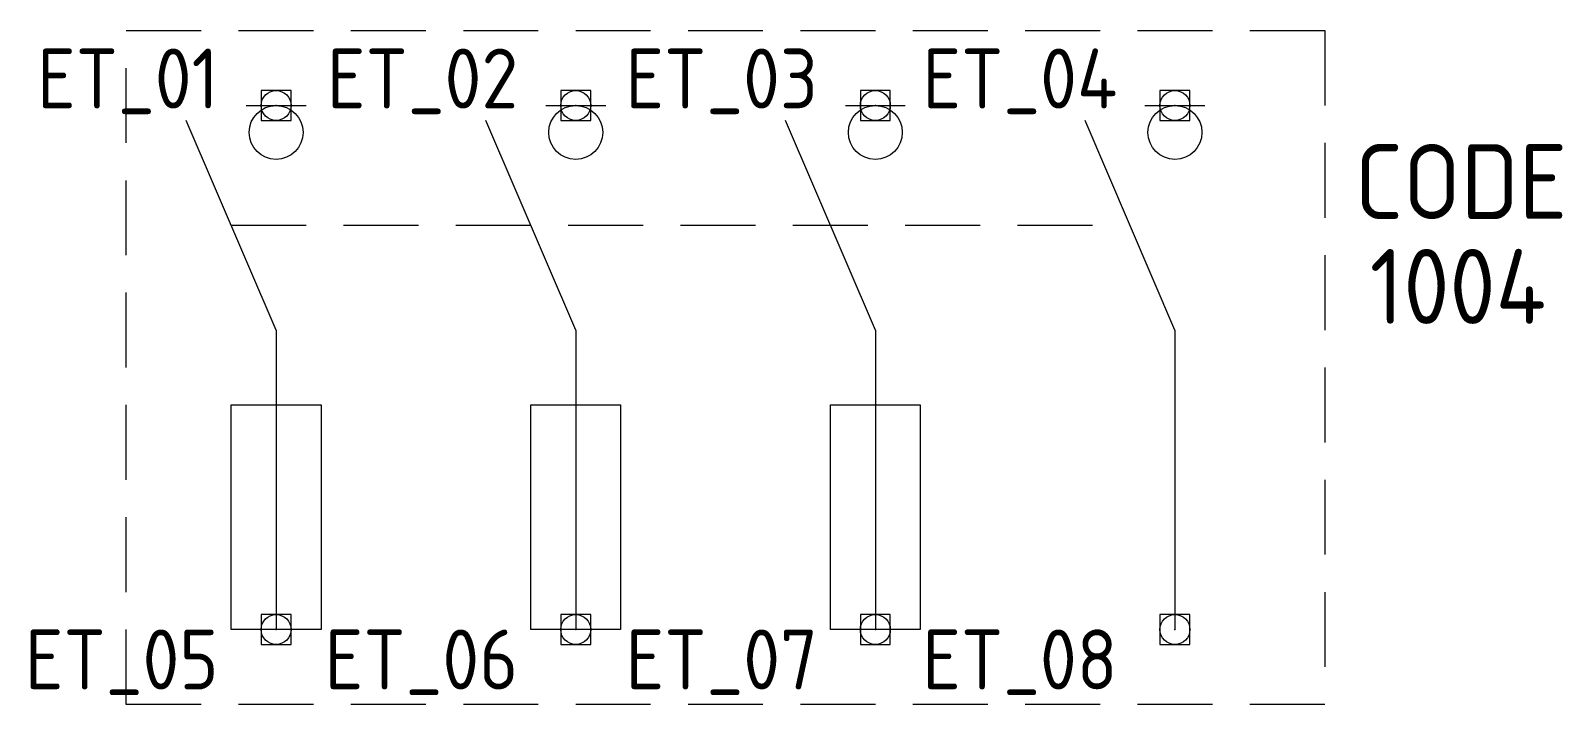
# Model space of a CAD drawing. Extents: x -8.2 to 42.9, y -11.2 to 11.2.
import ezdxf
from ezdxf.enums import TextEntityAlignment as Align

# ---------------------------------------------------------------- set-up
doc = ezdxf.new("R2010")
doc.units = 0
doc.header["$LTSCALE"] = 10
doc.header["$MEASUREMENT"] = 0
doc.header["$PDMODE"] = 96
doc.header["$PDSIZE"] = 1
doc.linetypes.add('DASHED2', pattern=[0.375, 0.25, -0.125])
doc.layers.get('0').update_dxf_attribs({"linetype": 'CONTINUOUS'})
for name, color, linetype in [('250', 6, 'CONTINUOUS'), ('C', 7, 'CONTINUOUS'), ('TKST2', 1, 'CONTINUOUS'), ('TKST3', 3, 'CONTINUOUS')]:
    doc.layers.add(name, color=color, linetype=linetype)
doc.styles.get("Standard").update_dxf_attribs({"font": 'ISO8'})

msp = doc.modelspace()

# ---------------------------------------------------------------- linework, layer by layer
at = {"color": 3, "linetype": 'DASHED2'}
msp.add_lwpolyline([(-5, 11.25), (35, 11.25), (35, -11.25), (-5, -11.25), (-5, 11.25)], dxfattribs=at)
for points in [[(-1, 8.75), (1, 8.75)], [(9, 8.75), (11, 8.75)], [(19, 8.75), (21, 8.75)], [(29, 8.75), (31, 8.75)], [(0, 1.25), (-3, 8.25)], [(10, 1.25), (7, 8.25)], [(20, 1.25), (17, 8.25)], [(30, 1.25), (27, 8.25)], [(0, 1.25), (0, -8.75)], [(10, 1.25), (10, -8.75)], [(20, 1.25), (20, -8.75)], [(30, 1.25), (30, -8.75)], [(-1.5, -1.25), (1.5, -1.25), (1.5, -8.75), (-1.5, -8.75), (-1.5, -1.25)], [(8.5, -1.25), (11.5, -1.25), (11.5, -8.75), (8.5, -8.75), (8.5, -1.25)], [(18.5, -1.25), (21.5, -1.25), (21.5, -8.75), (18.5, -8.75), (18.5, -1.25)]]:
    msp.add_lwpolyline(points)
at = {"linetype": 'DASHED2'}
msp.add_lwpolyline([(-1.5, 4.75), (28.5, 4.75)], dxfattribs=at)
for centre in [(0, 7.85), (10, 7.85), (20, 7.85), (30, 7.85)]:
    msp.add_circle(centre, 0.9)
at = {"layer": 'C', "color": 1}
msp.add_point((0, 8.75), dxfattribs=at)
at = {"layer": 'C', "color": 3}
msp.add_point((10, 8.75), dxfattribs=at)
at = {"layer": 'C', "color": 5}
msp.add_point((20, 8.75), dxfattribs=at)
at = {"layer": 'C', "color": 7}
msp.add_point((30, 8.75), dxfattribs=at)
at = {"layer": 'C', "color": 2}
msp.add_point((0, -8.75), dxfattribs=at)
at = {"layer": 'C', "color": 4}
msp.add_point((10, -8.75), dxfattribs=at)
at = {"layer": 'C', "color": 6}
msp.add_point((20, -8.75), dxfattribs=at)
at = {"layer": 'C', "color": 8}
msp.add_point((30, -8.75), dxfattribs=at)

# ---------------------------------------------------------------- texts
at = {"layer": '250'}
msp.add_attdef('1004', (36.5, 1.457), 'mat', height=2.5, dxfattribs=at)
at = {"layer": 'TKST2'}
for tag, p in [('ET_01', (-1.92, 8.65)), ('ET_02', (8.08, 8.65)), ('ET_03', (18.08, 8.65)), ('ET_04', (28.08, 8.65))]:
    msp.add_attdef(tag, text='', height=2, dxfattribs=at).set_placement(p, align=Align.RIGHT)
for tag, p in [('ET_05', (-1.92, -8.75)), ('ET_06', (8.08, -8.75)), ('ET_07', (18.08, -8.75)), ('ET_08', (28.08, -8.75))]:
    msp.add_attdef(tag, text='', height=2, dxfattribs=at).set_placement(p, align=Align.TOP_RIGHT)
at = {"layer": 'TKST3'}
msp.add_attdef('CODE', (36, 4.957), '-Q', height=2.5, dxfattribs=at)

doc.saveas('drawing.dxf')
